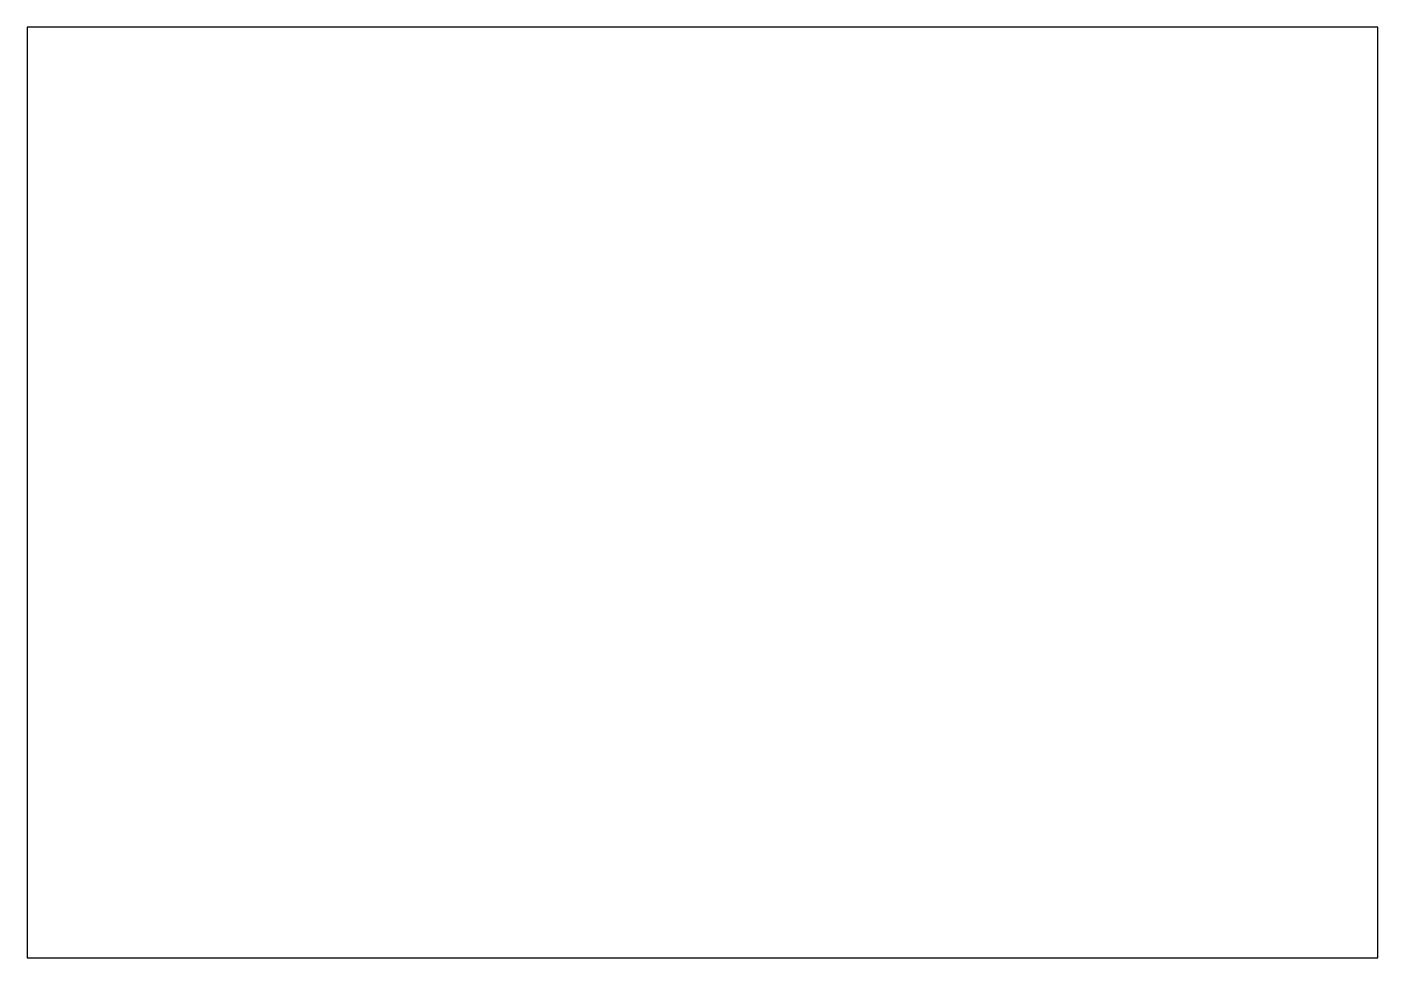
# Model space of a CAD drawing. Header units: millimetres. Extents: x 21305 to 22011, y 16372 to 16859.
import ezdxf

# ---------------------------------------------------------------- set-up
doc = ezdxf.new("R2010")
doc.units = ezdxf.units.MM

# ---------------------------------------------------------------- blocks, each defined once
blk = doc.blocks.new('*U2')
at = {"color": 1}
blk.add_lwpolyline([(0, 0), (706.16, 0), (706.16, 486.39), (0, 486.39)], close=True, dxfattribs=at)

msp = doc.modelspace()

# ---------------------------------------------------------------- block references
msp.add_blockref('*U2', (21305.3, 16372.19))

doc.saveas('drawing.dxf')
